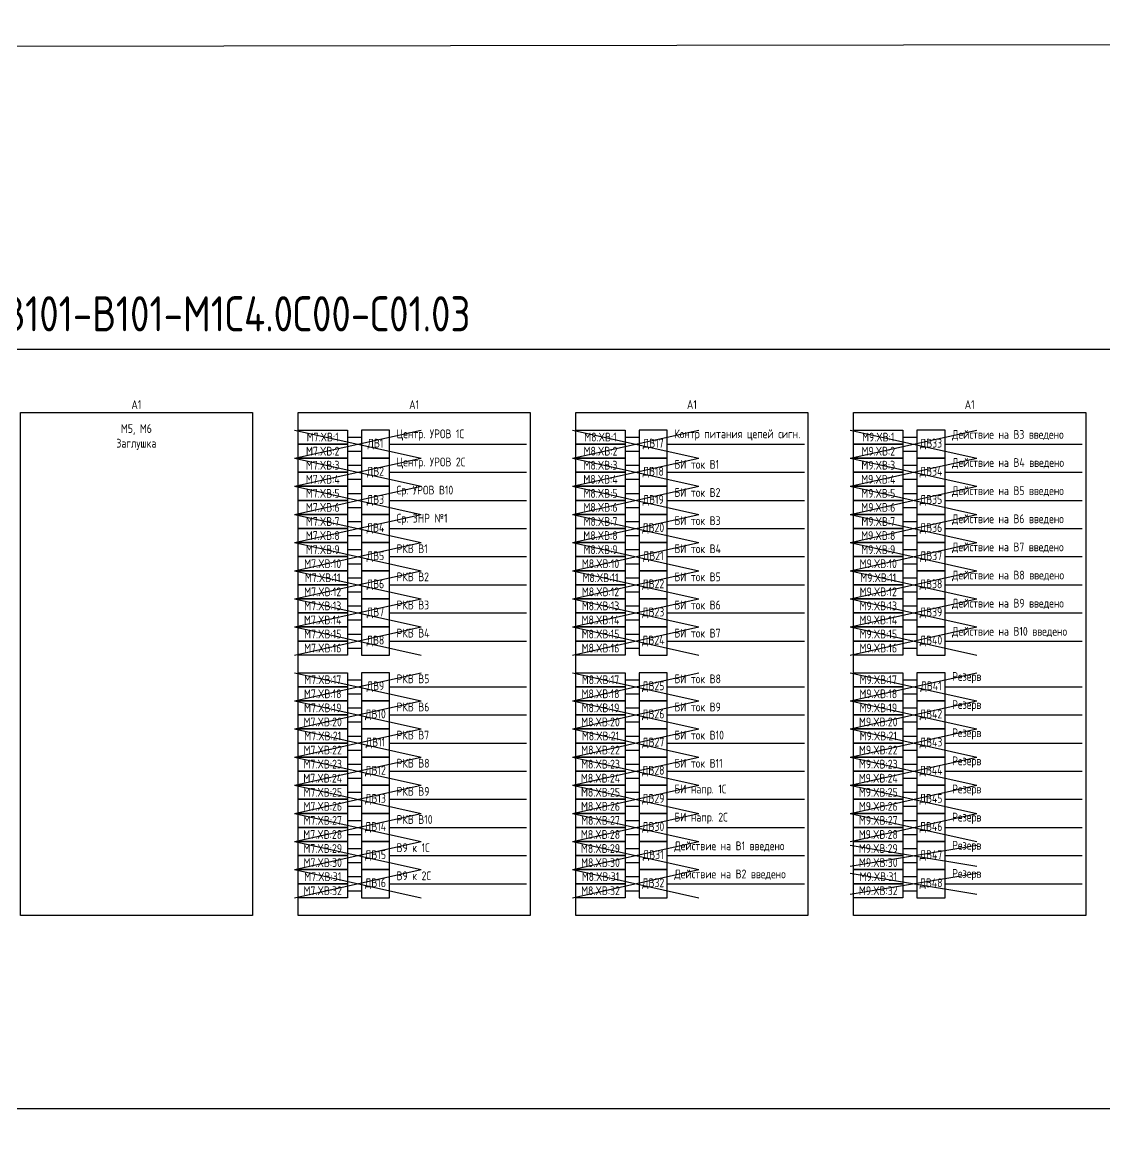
# Model space of a CAD drawing. Header units: millimetres. Extents: x -1245 to 5086, y -99 to 618.
# Drawn here: x 302.5 to 610.4, y 303 to 618 of the extents above; entities that cross this region are included whole.
import ezdxf

# ---------------------------------------------------------------- set-up
doc = ezdxf.new("R2010")
doc.units = ezdxf.units.MM
doc.styles.add('Gost_type_A', font='GOST_A.TTF')

msp = doc.modelspace()

# ---------------------------------------------------------------- linework, layer by layer
at = {"color": 210}
for p, q in [((380, 502), (416, 494)), ((380, 494), (416, 502)), ((459, 502), (495, 494)), ((459, 494), (495, 502)), ((538, 502), (574, 494)), ((538, 494), (574, 502)), ((380, 494), (416, 486)), ((380, 486), (416, 494)), ((459, 494), (495, 486)), ((459, 486), (495, 494)), ((538, 494), (574, 486)), ((538, 486), (574, 494)), ((380, 486), (416, 478)), ((380, 478), (416, 486)), ((459, 486), (495, 478)), ((459, 478), (495, 486)), ((538, 486), (574, 478)), ((538, 478), (574, 486)), ((380, 478), (416, 470)), ((380, 470), (416, 478)), ((459, 478), (495, 470)), ((459, 470), (495, 478)), ((538, 478), (574, 470)), ((538, 470), (574, 478)), ((380, 470), (416, 462)), ((380, 462), (416, 470)), ((459, 470), (495, 462)), ((459, 462), (495, 470)), ((538, 470), (574, 462)), ((538, 462), (574, 470)), ((380, 462), (416, 454)), ((380, 454), (416, 462)), ((459, 462), (495, 454)), ((459, 454), (495, 462)), ((538, 462), (574, 454)), ((538, 454), (574, 462)), ((380, 454), (416, 446)), ((380, 446), (416, 454)), ((459, 454), (495, 446)), ((459, 446), (495, 454)), ((538, 454), (574, 446)), ((538, 446), (574, 454)), ((380, 446), (416, 438)), ((380, 438), (416, 446)), ((459, 446), (495, 438)), ((459, 438), (495, 446)), ((538, 446), (574, 438)), ((538, 438), (574, 446)), ((380, 433), (416, 425)), ((380, 425), (416, 433)), ((459, 433), (495, 425)), ((459, 425), (495, 433)), ((538, 433), (574, 425)), ((538, 425), (574, 433)), ((380, 425), (416, 417)), ((380, 417), (416, 425)), ((459, 425), (495, 417)), ((459, 417), (495, 425)), ((538, 425), (574, 417)), ((538, 417), (574, 425)), ((380, 417), (416, 409)), ((380, 409), (416, 417)), ((459, 417), (495, 409)), ((459, 409), (495, 417)), ((538, 417), (574, 409)), ((538, 409), (574, 417)), ((380, 409), (416, 401)), ((380, 401), (416, 409)), ((459, 409), (495, 401)), ((459, 401), (495, 409)), ((538, 409), (574, 401)), ((538, 401), (574, 409)), ((380, 401), (416, 393)), ((380, 393), (416, 401)), ((459, 401), (495, 393)), ((459, 393), (495, 401)), ((538, 401), (574, 393)), ((538, 393), (574, 401)), ((380, 393), (416, 385)), ((380, 385), (416, 393)), ((459, 393), (495, 385)), ((459, 385), (495, 393)), ((538, 393), (574, 385)), ((538, 385), (574, 393)), ((380, 385), (416, 377)), ((380, 377), (416, 385)), ((459, 385), (495, 377)), ((459, 377), (495, 385)), ((380, 377), (416, 369)), ((380, 369), (416, 377)), ((459, 377), (495, 369)), ((459, 369), (495, 377))]:
    msp.add_line(p, q, dxfattribs=at)
for p, q in [((395, 500), (399, 500)), ((407, 498), (446, 498)), ((474, 500), (478, 500)), ((486, 498), (525, 498)), ((553, 500), (557, 500)), ((565, 498), (604, 498)), ((395, 496), (399, 496)), ((474, 496), (478, 496)), ((553, 496), (557, 496)), ((395, 492), (399, 492)), ((474, 492), (478, 492)), ((553, 492), (557, 492)), ((407, 490), (446, 490)), ((486, 490), (525, 490)), ((565, 490), (604, 490)), ((395, 488), (399, 488)), ((474, 488), (478, 488)), ((553, 488), (557, 488)), ((395, 484), (399, 484)), ((407, 482), (446, 482)), ((474, 484), (478, 484)), ((486, 482), (525, 482)), ((553, 484), (557, 484)), ((565, 482), (604, 482)), ((395, 480), (399, 480)), ((474, 480), (478, 480)), ((553, 480), (557, 480)), ((395, 476), (399, 476)), ((474, 476), (478, 476)), ((553, 476), (557, 476)), ((407, 474), (446, 474)), ((486, 474), (525, 474)), ((565, 474), (604, 474)), ((395, 472), (399, 472)), ((474, 472), (478, 472)), ((553, 472), (557, 472)), ((395, 468), (399, 468)), ((474, 468), (478, 468)), ((553, 468), (557, 468)), ((395, 464), (399, 464)), ((407, 466), (446, 466)), ((474, 464), (478, 464)), ((486, 466), (525, 466)), ((553, 464), (557, 464)), ((565, 466), (604, 466)), ((395, 460), (399, 460)), ((474, 460), (478, 460)), ((553, 460), (557, 460)), ((407, 458), (446, 458)), ((486, 458), (525, 458)), ((565, 458), (604, 458)), ((395, 456), (399, 456)), ((474, 456), (478, 456)), ((553, 456), (557, 456)), ((395, 452), (399, 452)), ((474, 452), (478, 452)), ((553, 452), (557, 452)), ((395, 448), (399, 448)), ((407, 450), (446, 450)), ((474, 448), (478, 448)), ((486, 450), (525, 450)), ((553, 448), (557, 448)), ((565, 450), (604, 450)), ((395, 444), (399, 444)), ((407, 442), (446, 442)), ((474, 444), (478, 444)), ((486, 442), (525, 442)), ((553, 444), (557, 444)), ((565, 442), (604, 442)), ((395, 440), (399, 440)), ((474, 440), (478, 440)), ((553, 440), (557, 440)), ((395, 431), (399, 431)), ((407, 429), (446, 429)), ((474, 431), (478, 431)), ((486, 429), (525, 429)), ((553, 431), (557, 431)), ((565, 429), (604, 429)), ((395, 427), (399, 427)), ((474, 427), (478, 427)), ((553, 427), (557, 427)), ((395, 423), (399, 423)), ((474, 423), (478, 423)), ((553, 423), (557, 423)), ((395, 419), (399, 419)), ((407, 421), (446, 421)), ((474, 419), (478, 419)), ((486, 421), (525, 421)), ((553, 419), (557, 419)), ((565, 421), (604, 421)), ((395, 415), (399, 415)), ((407, 413), (446, 413)), ((474, 415), (478, 415)), ((486, 413), (525, 413)), ((553, 415), (557, 415)), ((565, 413), (604, 413)), ((395, 411), (399, 411)), ((474, 411), (478, 411)), ((553, 411), (557, 411)), ((395, 407), (399, 407)), ((474, 407), (478, 407)), ((553, 407), (557, 407)), ((407, 405), (446, 405)), ((486, 405), (525, 405)), ((565, 405), (604, 405)), ((395, 403), (399, 403)), ((474, 403), (478, 403)), ((553, 403), (557, 403)), ((395, 399), (399, 399)), ((407, 397), (446, 397)), ((474, 399), (478, 399)), ((486, 397), (525, 397)), ((553, 399), (557, 399)), ((565, 397), (604, 397)), ((395, 395), (399, 395)), ((474, 395), (478, 395)), ((553, 395), (557, 395)), ((395, 391), (399, 391)), ((474, 391), (478, 391)), ((553, 391), (557, 391)), ((407, 389), (446, 389)), ((486, 389), (525, 389)), ((565, 389), (604, 389)), ((395, 387), (399, 387)), ((474, 387), (478, 387)), ((553, 387), (557, 387)), ((395, 383), (399, 383)), ((474, 383), (478, 383)), ((553, 383), (557, 383)), ((395, 379), (399, 379)), ((407, 381), (446, 381)), ((474, 379), (478, 379)), ((486, 381), (525, 381)), ((553, 379), (557, 379)), ((565, 381), (604, 381)), ((395, 375), (399, 375)), ((474, 375), (478, 375)), ((553, 375), (557, 375)), ((407, 373), (446, 373)), ((486, 373), (525, 373)), ((565, 373), (604, 373)), ((395, 371), (399, 371)), ((474, 371), (478, 371)), ((553, 371), (557, 371))]:
    msp.add_line(p, q)
at = {"color": 114, "true_color": 0x139b48}
for p, q in [((538, 384), (574, 378)), ((538, 378), (574, 384)), ((538, 376), (574, 370)), ((538, 370), (574, 376))]:
    msp.add_line(p, q, dxfattribs=at)
at = {"color": 3}
msp.add_lwpolyline([(-1245, 609), (5086, 618), (5086, -90), (-1245, -99)], close=True, dxfattribs=at)
for points in [[(0, 525), (976, 525), (976, 309), (0, 309)], [(302, 507), (368, 507), (368, 364), (302, 364)], [(381, 507), (447, 507), (447, 364), (381, 364)], [(460, 507), (526, 507), (526, 364), (460, 364)], [(539, 507), (605, 507), (605, 364), (539, 364)], [(381, 502), (395, 502), (395, 498), (381, 498)], [(460, 502), (474, 502), (474, 498), (460, 498)], [(539, 502), (553, 502), (553, 498), (539, 498)], [(381, 498), (395, 498), (395, 494), (381, 494)], [(460, 498), (474, 498), (474, 494), (460, 494)], [(539, 498), (553, 498), (553, 494), (539, 494)], [(381, 494), (395, 494), (395, 490), (381, 490)], [(460, 494), (474, 494), (474, 490), (460, 490)], [(539, 494), (553, 494), (553, 490), (539, 490)], [(381, 490), (395, 490), (395, 486), (381, 486)], [(460, 490), (474, 490), (474, 486), (460, 486)], [(539, 490), (553, 490), (553, 486), (539, 486)], [(381, 486), (395, 486), (395, 482), (381, 482)], [(460, 486), (474, 486), (474, 482), (460, 482)], [(539, 486), (553, 486), (553, 482), (539, 482)], [(381, 482), (395, 482), (395, 478), (381, 478)], [(460, 482), (474, 482), (474, 478), (460, 478)], [(539, 482), (553, 482), (553, 478), (539, 478)], [(381, 478), (395, 478), (395, 474), (381, 474)], [(460, 478), (474, 478), (474, 474), (460, 474)], [(539, 478), (553, 478), (553, 474), (539, 474)], [(381, 474), (395, 474), (395, 470), (381, 470)], [(460, 474), (474, 474), (474, 470), (460, 470)], [(539, 474), (553, 474), (553, 470), (539, 470)], [(381, 470), (395, 470), (395, 466), (381, 466)], [(460, 470), (474, 470), (474, 466), (460, 466)], [(539, 470), (553, 470), (553, 466), (539, 466)], [(381, 466), (395, 466), (395, 462), (381, 462)], [(460, 466), (474, 466), (474, 462), (460, 462)], [(539, 466), (553, 466), (553, 462), (539, 462)], [(381, 462), (395, 462), (395, 458), (381, 458)], [(460, 462), (474, 462), (474, 458), (460, 458)], [(539, 462), (553, 462), (553, 458), (539, 458)], [(381, 458), (395, 458), (395, 454), (381, 454)], [(460, 458), (474, 458), (474, 454), (460, 454)], [(539, 458), (553, 458), (553, 454), (539, 454)], [(381, 454), (395, 454), (395, 450), (381, 450)], [(460, 454), (474, 454), (474, 450), (460, 450)], [(539, 454), (553, 454), (553, 450), (539, 450)], [(381, 450), (395, 450), (395, 446), (381, 446)], [(460, 450), (474, 450), (474, 446), (460, 446)], [(539, 450), (553, 450), (553, 446), (539, 446)], [(381, 446), (395, 446), (395, 442), (381, 442)], [(460, 446), (474, 446), (474, 442), (460, 442)], [(539, 446), (553, 446), (553, 442), (539, 442)], [(381, 442), (395, 442), (395, 438), (381, 438)], [(460, 442), (474, 442), (474, 438), (460, 438)], [(539, 442), (553, 442), (553, 438), (539, 438)], [(381, 433), (395, 433), (395, 429), (381, 429)], [(460, 433), (474, 433), (474, 429), (460, 429)], [(539, 433), (553, 433), (553, 429), (539, 429)], [(381, 429), (395, 429), (395, 425), (381, 425)], [(460, 429), (474, 429), (474, 425), (460, 425)], [(539, 429), (553, 429), (553, 425), (539, 425)], [(381, 425), (395, 425), (395, 421), (381, 421)], [(460, 425), (474, 425), (474, 421), (460, 421)], [(539, 425), (553, 425), (553, 421), (539, 421)], [(381, 421), (395, 421), (395, 417), (381, 417)], [(460, 421), (474, 421), (474, 417), (460, 417)], [(539, 421), (553, 421), (553, 417), (539, 417)], [(381, 417), (395, 417), (395, 413), (381, 413)], [(460, 417), (474, 417), (474, 413), (460, 413)], [(539, 417), (553, 417), (553, 413), (539, 413)], [(381, 413), (395, 413), (395, 409), (381, 409)], [(460, 413), (474, 413), (474, 409), (460, 409)], [(539, 413), (553, 413), (553, 409), (539, 409)], [(381, 409), (395, 409), (395, 405), (381, 405)], [(460, 409), (474, 409), (474, 405), (460, 405)], [(539, 409), (553, 409), (553, 405), (539, 405)], [(381, 405), (395, 405), (395, 401), (381, 401)], [(460, 405), (474, 405), (474, 401), (460, 401)], [(539, 405), (553, 405), (553, 401), (539, 401)], [(381, 401), (395, 401), (395, 397), (381, 397)], [(460, 401), (474, 401), (474, 397), (460, 397)], [(539, 401), (553, 401), (553, 397), (539, 397)], [(381, 397), (395, 397), (395, 393), (381, 393)], [(460, 397), (474, 397), (474, 393), (460, 393)], [(539, 397), (553, 397), (553, 393), (539, 393)], [(381, 393), (395, 393), (395, 389), (381, 389)], [(460, 393), (474, 393), (474, 389), (460, 389)], [(539, 393), (553, 393), (553, 389), (539, 389)], [(381, 389), (395, 389), (395, 385), (381, 385)], [(460, 389), (474, 389), (474, 385), (460, 385)], [(539, 389), (553, 389), (553, 385), (539, 385)], [(381, 385), (395, 385), (395, 381), (381, 381)], [(460, 385), (474, 385), (474, 381), (460, 381)], [(539, 385), (553, 385), (553, 381), (539, 381)], [(381, 381), (395, 381), (395, 377), (381, 377)], [(460, 381), (474, 381), (474, 377), (460, 377)], [(539, 381), (553, 381), (553, 377), (539, 377)], [(381, 377), (395, 377), (395, 373), (381, 373)], [(460, 377), (474, 377), (474, 373), (460, 373)], [(539, 377), (553, 377), (553, 373), (539, 373)], [(381, 373), (395, 373), (395, 369), (381, 369)], [(460, 373), (474, 373), (474, 369), (460, 369)], [(539, 373), (553, 373), (553, 369), (539, 369)]]:
    msp.add_lwpolyline(points, close=True)
at = {"ltscale": 4}
for points in [[(399, 494), (407, 494), (407, 502), (399, 502)], [(478, 494), (486, 494), (486, 502), (478, 502)], [(557, 494), (565, 494), (565, 502), (557, 502)], [(399, 486), (407, 486), (407, 494), (399, 494)], [(478, 486), (486, 486), (486, 494), (478, 494)], [(557, 486), (565, 486), (565, 494), (557, 494)], [(399, 478), (407, 478), (407, 486), (399, 486)], [(478, 478), (486, 478), (486, 486), (478, 486)], [(557, 478), (565, 478), (565, 486), (557, 486)], [(399, 470), (407, 470), (407, 478), (399, 478)], [(478, 470), (486, 470), (486, 478), (478, 478)], [(557, 470), (565, 470), (565, 478), (557, 478)], [(399, 462), (407, 462), (407, 470), (399, 470)], [(478, 462), (486, 462), (486, 470), (478, 470)], [(557, 462), (565, 462), (565, 470), (557, 470)], [(399, 454), (407, 454), (407, 462), (399, 462)], [(478, 454), (486, 454), (486, 462), (478, 462)], [(557, 454), (565, 454), (565, 462), (557, 462)], [(399, 446), (407, 446), (407, 454), (399, 454)], [(478, 446), (486, 446), (486, 454), (478, 454)], [(557, 446), (565, 446), (565, 454), (557, 454)], [(399, 438), (407, 438), (407, 446), (399, 446)], [(478, 438), (486, 438), (486, 446), (478, 446)], [(557, 438), (565, 438), (565, 446), (557, 446)], [(399, 425), (407, 425), (407, 433), (399, 433)], [(478, 425), (486, 425), (486, 433), (478, 433)], [(557, 425), (565, 425), (565, 433), (557, 433)], [(399, 417), (407, 417), (407, 425), (399, 425)], [(478, 417), (486, 417), (486, 425), (478, 425)], [(557, 417), (565, 417), (565, 425), (557, 425)], [(399, 409), (407, 409), (407, 417), (399, 417)], [(478, 409), (486, 409), (486, 417), (478, 417)], [(557, 409), (565, 409), (565, 417), (557, 417)], [(399, 401), (407, 401), (407, 409), (399, 409)], [(478, 401), (486, 401), (486, 409), (478, 409)], [(557, 401), (565, 401), (565, 409), (557, 409)], [(399, 393), (407, 393), (407, 401), (399, 401)], [(478, 393), (486, 393), (486, 401), (478, 401)], [(557, 393), (565, 393), (565, 401), (557, 401)], [(399, 385), (407, 385), (407, 393), (399, 393)], [(478, 385), (486, 385), (486, 393), (478, 393)], [(557, 385), (565, 385), (565, 393), (557, 393)], [(399, 377), (407, 377), (407, 385), (399, 385)], [(478, 377), (486, 377), (486, 385), (478, 385)], [(557, 377), (565, 377), (565, 385), (557, 385)], [(399, 369), (407, 369), (407, 377), (399, 377)], [(478, 369), (486, 369), (486, 377), (478, 377)], [(557, 369), (565, 369), (565, 377), (557, 377)]]:
    msp.add_lwpolyline(points, close=True, dxfattribs=at)

# ---------------------------------------------------------------- texts
at = {"line_spacing_factor": 0.9, "style": 'Gost_type_A'}
for s, insert, char_height, width, attachment_point in [('ЮНИТ-М519-ДЗШ-Р102-К103-К103-К103-х-х-В101-В101-В101-В101-В101-М1С4.0С00-С01.03', (0, 528), 10, 855, 7), ('A1', (335, 508), 2.5, 66, 8), ('A1', (414, 508), 2.5, 66, 8), ('A1', (493, 508), 2.5, 66, 8), ('A1', (572, 508), 2.5, 66, 8)]:
    msp.add_mtext(s, dxfattribs=dict(at, insert=insert, char_height=char_height, width=width, attachment_point=attachment_point))
at = {"char_height": 2.5, "style": 'Gost_type_A'}
for s, insert, width, attachment_point in [('M5, M6\\PЗаглушка', (335, 500), 66, 5), ('M7.XВ:1', (388, 500), 14, 5), ('Центр. УРОВ 1С', (409, 499), 27.8465, 7), ('M8.XВ:1', (467, 500), 14, 5), ('Контр питания цепей сигн.', (488, 499), 35.7119, 7), ('M9.XВ:1', (546, 500), 14, 5), ('Действие на В3 введено', (567, 499), 38, 7), ('ДВ1', (403, 498), 7.9998, 5), ('ДВ17', (482, 498), 7.9998, 5), ('ДВ33', (561, 498), 7.9998, 5), ('M7.XВ:2', (388, 496), 14, 5), ('M8.XВ:2', (467, 496), 14, 5), ('M9.XВ:2', (546, 496), 14, 5), ('M7.XВ:3', (388, 492), 14, 5), ('ДВ2', (403, 490), 7.9998, 5), ('Центр. УРОВ 2С', (409, 491), 27.8465, 7), ('M8.XВ:3', (467, 492), 14, 5), ('ДВ18', (482, 490), 7.9998, 5), ('БИ ток В1', (488, 491), 27.8465, 7), ('M9.XВ:3', (546, 492), 14, 5), ('ДВ34', (561, 490), 7.9998, 5), ('Действие на В4 введено', (567, 491), 38, 7), ('M7.XВ:4', (388, 488), 14, 5), ('M8.XВ:4', (467, 488), 14, 5), ('M9.XВ:4', (546, 488), 14, 5), ('M7.XВ:5', (388, 484), 14, 5), ('Ср. УРОВ В10', (409, 483), 27.8465, 7), ('M8.XВ:5', (467, 484), 14, 5), ('БИ ток В2', (488, 483), 27.8465, 7), ('M9.XВ:5', (546, 484), 14, 5), ('Действие на В5 введено', (567, 483), 38, 7), ('ДВ3', (403, 482), 7.9998, 5), ('ДВ19', (482, 482), 7.9998, 5), ('ДВ35', (561, 482), 7.9998, 5), ('M7.XВ:6', (388, 480), 14, 5), ('M8.XВ:6', (467, 480), 14, 5), ('M9.XВ:6', (546, 480), 14, 5), ('M7.XВ:7', (388, 476), 14, 5), ('Ср. ЗНР №1', (409, 475), 27.8465, 7), ('M8.XВ:7', (467, 476), 14, 5), ('БИ ток В3', (488, 475), 27.8465, 7), ('M9.XВ:7', (546, 476), 14, 5), ('Действие на В6 введено', (567, 475), 38, 7), ('M7.XВ:8', (388, 472), 14, 5), ('ДВ4', (403, 474), 7.9998, 5), ('M8.XВ:8', (467, 472), 14, 5), ('ДВ20', (482, 474), 7.9998, 5), ('M9.XВ:8', (546, 472), 14, 5), ('ДВ36', (561, 474), 7.9998, 5), ('РКВ В1', (409, 467), 27.8465, 7), ('БИ ток В4', (488, 467), 27.8465, 7), ('Действие на В7 введено', (567, 467), 38, 7), ('M7.XВ:9', (388, 468), 14, 5), ('ДВ5', (403, 466), 7.9998, 5), ('M8.XВ:9', (467, 468), 14, 5), ('ДВ21', (482, 466), 7.9998, 5), ('M9.XВ:9', (546, 468), 14, 5), ('ДВ37', (561, 466), 7.9998, 5), ('M7.XВ:10', (388, 464), 14, 5), ('M8.XВ:10', (467, 464), 14, 5), ('M9.XВ:10', (546, 464), 14, 5), ('M7.XВ:11', (388, 460), 14, 5), ('РКВ В2', (409, 459), 27.8465, 7), ('M8.XВ:11', (467, 460), 14, 5), ('БИ ток В5', (488, 459), 27.8465, 7), ('M9.XВ:11', (546, 460), 14, 5), ('Действие на В8 введено', (567, 459), 38, 7), ('M7.XВ:12', (388, 456), 14, 5), ('ДВ6', (403, 458), 7.9998, 5), ('M8.XВ:12', (467, 456), 14, 5), ('ДВ22', (482, 458), 7.9998, 5), ('M9.XВ:12', (546, 456), 14, 5), ('ДВ38', (561, 458), 7.9998, 5), ('Действие на В9 введено', (567, 451), 38, 7), ('M7.XВ:13', (388, 452), 14, 5), ('ДВ7', (403, 450), 7.9998, 5), ('РКВ В3', (409, 451), 27.8465, 7), ('M8.XВ:13', (467, 452), 14, 5), ('ДВ23', (482, 450), 7.9998, 5), ('БИ ток В6', (488, 451), 27.8465, 7), ('M9.XВ:13', (546, 452), 14, 5), ('ДВ39', (561, 450), 7.9998, 5), ('M7.XВ:14', (388, 448), 14, 5), ('M8.XВ:14', (467, 448), 14, 5), ('M9.XВ:14', (546, 448), 14, 5), ('M7.XВ:15', (388, 444), 14, 5), ('РКВ В4', (409, 443), 27.8465, 7), ('M8.XВ:15', (467, 444), 14, 5), ('БИ ток В7', (488, 443), 27.8465, 7), ('M9.XВ:15', (546, 444), 14, 5), ('Действие на В10 введено', (567, 443), 38, 7), ('M7.XВ:16', (388, 440), 14, 5), ('ДВ8', (403, 442), 7.9998, 5), ('M8.XВ:16', (467, 440), 14, 5), ('ДВ24', (482, 442), 7.9998, 5), ('M9.XВ:16', (546, 440), 14, 5), ('ДВ40', (561, 442), 7.9998, 5), ('M7.XВ:17', (388, 431), 14, 5), ('РКВ В5', (409, 430), 27.8465, 7), ('M8.XВ:17', (467, 431), 14, 5), ('БИ ток В8', (488, 430), 27.8465, 7), ('M9.XВ:17', (546, 431), 14, 5), ('Резерв', (567, 430), 37, 7), ('ДВ9', (403, 429), 7.9998, 5), ('ДВ25', (482, 429), 7.9998, 5), ('ДВ41', (561, 429), 7.9998, 5), ('M7.XВ:18', (388, 427), 14, 5), ('M8.XВ:18', (467, 427), 14, 5), ('M9.XВ:18', (546, 427), 14, 5), ('M7.XВ:19', (388, 423), 14, 5), ('ДВ10', (403, 421), 7.9998, 5), ('РКВ В6', (409, 422), 27.8465, 7), ('M8.XВ:19', (467, 423), 14, 5), ('ДВ26', (482, 421), 7.9998, 5), ('БИ ток В9', (488, 422), 27.8465, 7), ('M9.XВ:19', (546, 423), 14, 5), ('ДВ42', (561, 421), 7.9998, 5), ('Резерв', (567, 422), 37, 7), ('M7.XВ:20', (388, 419), 14, 5), ('M8.XВ:20', (467, 419), 14, 5), ('M9.XВ:20', (546, 419), 14, 5), ('M7.XВ:21', (388, 415), 14, 5), ('РКВ В7', (409, 414), 27.8465, 7), ('M8.XВ:21', (467, 415), 14, 5), ('БИ ток В10', (488, 414), 27.8465, 7), ('M9.XВ:21', (546, 415), 14, 5), ('Резерв', (567, 414), 37, 7), ('ДВ11', (403, 413), 7.9998, 5), ('ДВ27', (482, 413), 7.9998, 5), ('ДВ43', (561, 413), 7.9998, 5), ('M7.XВ:22', (388, 411), 14, 5), ('M8.XВ:22', (467, 411), 14, 5), ('M9.XВ:22', (546, 411), 14, 5), ('M7.XВ:23', (388, 407), 14, 5), ('ДВ12', (403, 405), 7.9998, 5), ('РКВ В8', (409, 406), 27.8465, 7), ('M8.XВ:23', (467, 407), 14, 5), ('ДВ28', (482, 405), 7.9998, 5), ('БИ ток В11', (488, 406), 27.8465, 7), ('M9.XВ:23', (546, 407), 14, 5), ('ДВ44', (561, 405), 7.9998, 5), ('Резерв', (567, 406), 37, 7), ('M7.XВ:24', (388, 403), 14, 5), ('M8.XВ:24', (467, 403), 14, 5), ('M9.XВ:24', (546, 403), 14, 5), ('M7.XВ:25', (388, 399), 14, 5), ('РКВ В9', (409, 398), 27.8465, 7), ('M8.XВ:25', (467, 399), 14, 5), ('БИ напр. 1С', (488, 398), 27.8465, 7), ('M9.XВ:25', (546, 399), 14, 5), ('Резерв', (567, 398), 37, 7), ('ДВ13', (403, 397), 7.9998, 5), ('ДВ29', (482, 397), 7.9998, 5), ('ДВ45', (561, 397), 7.9998, 5), ('M7.XВ:26', (388, 395), 14, 5), ('M8.XВ:26', (467, 395), 14, 5), ('M9.XВ:26', (546, 395), 14, 5), ('M7.XВ:27', (388, 391), 14, 5), ('РКВ В10', (409, 390), 27.8465, 7), ('M8.XВ:27', (467, 391), 14, 5), ('БИ напр. 2С', (488, 390), 27.8465, 7), ('M9.XВ:27', (546, 391), 14, 5), ('Резерв', (567, 390), 37, 7), ('M7.XВ:28', (388, 387), 14, 5), ('ДВ14', (403, 389), 7.9998, 5), ('M8.XВ:28', (467, 387), 14, 5), ('ДВ30', (482, 389), 7.9998, 5), ('M9.XВ:28', (546, 387), 14, 5), ('ДВ46', (561, 389), 7.9998, 5), ('В9 к 1С', (409, 382), 27.8465, 7), ('Действие на В1 введено', (488, 382), 38, 7), ('Резерв', (567, 382), 37, 7), ('M7.XВ:29', (388, 383), 14, 5), ('ДВ15', (403, 381), 7.9998, 5), ('M8.XВ:29', (467, 383), 14, 5), ('ДВ31', (482, 381), 7.9998, 5), ('M9.XВ:29', (546, 383), 14, 5), ('ДВ47', (561, 381), 7.9998, 5), ('M7.XВ:30', (388, 379), 14, 5), ('M8.XВ:30', (467, 379), 14, 5), ('M9.XВ:30', (546, 379), 14, 5), ('M7.XВ:31', (388, 375), 14, 5), ('В9 к 2С', (409, 374), 27.8465, 7), ('M8.XВ:31', (467, 375), 14, 5), ('Действие на В2 введено', (488, 374), 37, 7), ('M9.XВ:31', (546, 375), 14, 5), ('Резерв', (567, 374), 37, 7), ('M7.XВ:32', (388, 371), 14, 5), ('ДВ16', (403, 373), 7.9998, 5), ('M8.XВ:32', (467, 371), 14, 5), ('ДВ32', (482, 373), 7.9998, 5), ('M9.XВ:32', (546, 371), 14, 5), ('ДВ48', (561, 373), 7.9998, 5)]:
    msp.add_mtext(s, dxfattribs=dict(at, insert=insert, width=width, attachment_point=attachment_point))

doc.saveas('drawing.dxf')
